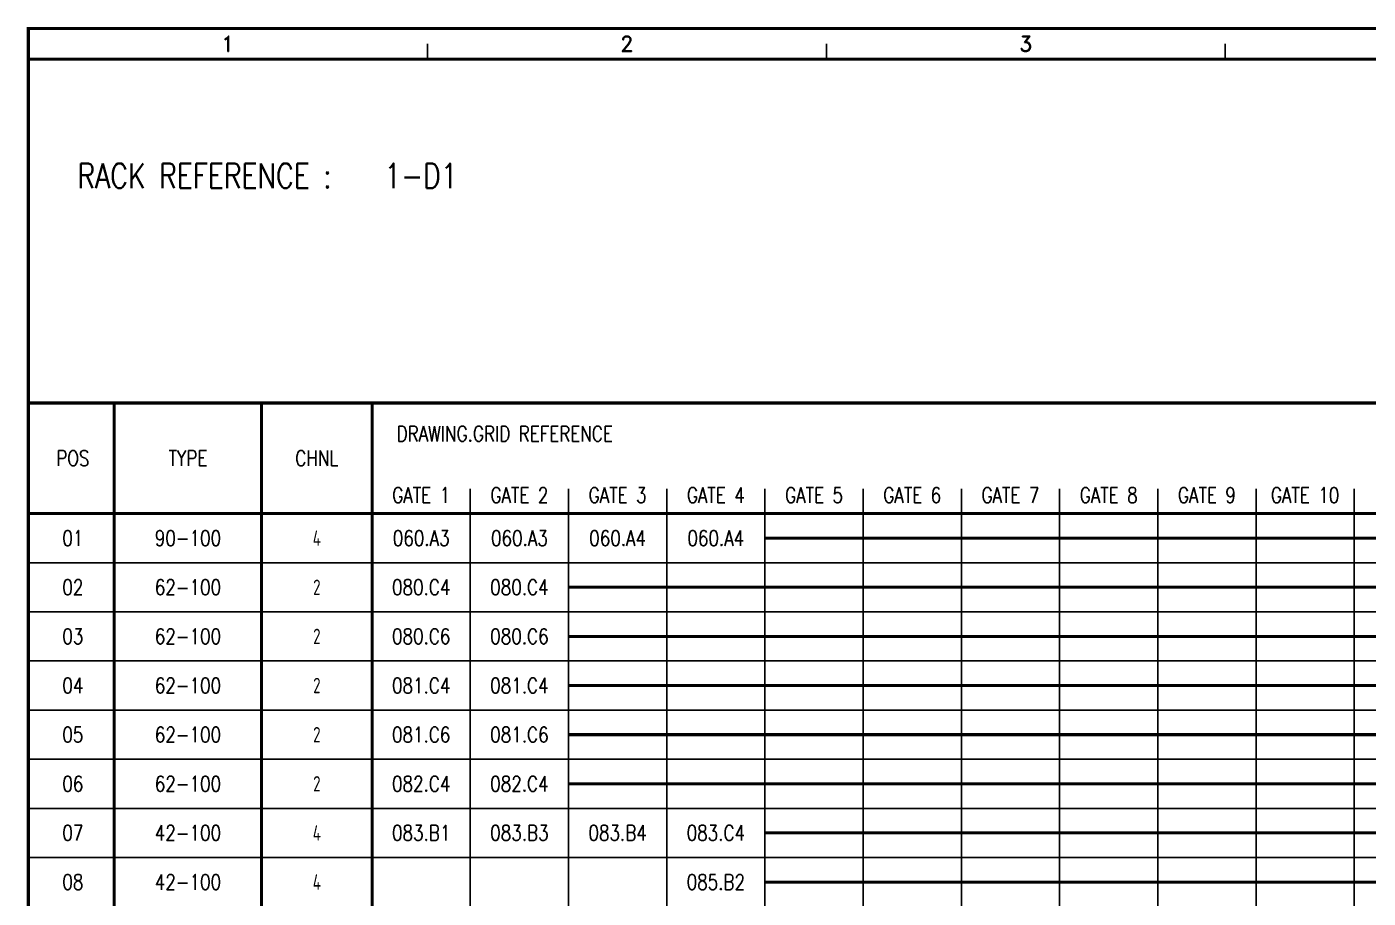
# Model space of a CAD drawing. Extents: x 0 to 414, y 0 to 285.
# Drawn here: x 15.7 to 234.3, y 143.4 to 285.2 of the extents above; entities that cross this region are included whole.
import ezdxf
from ezdxf.enums import TextEntityAlignment as Align

# ---------------------------------------------------------------- set-up
doc = ezdxf.new("R2010")
doc.units = 0
doc.header["$LTSCALE"] = 5
doc.header["$MEASUREMENT"] = 0
doc.linetypes.add('CONTINU', pattern=[0])
doc.layers.get('0').update_dxf_attribs({"linetype": 'CONTINUOUS'})
for name, color, linetype in [('ADD', 2, 'CONTINUOUS'), ('CATALOGUE', 2, 'CONTINUOUS'), ('COL', 2, 'CONTINU'), ('COM', 2, 'CONTINUOUS'), ('DES', 2, 'CONTINUOUS'), ('GROUP', 2, 'CONTINUOUS'), ('LAB', 2, 'CONTINUOUS'), ('LOCATION', 2, 'CONTINUOUS'), ('RACK', 2, 'CONTINUOUS'), ('RECORD', 2, 'CONTINUOUS'), ('ROW', 2, 'CONTINU'), ('SLOT', 2, 'CONTINUOUS'), ('SNA', 2, 'CONTINUOUS'), ('TEXT', 2, 'CONTINUOUS'), ('TPOL', 3, 'CONTINUOUS'), ('UPS', 2, 'CONTINUOUS'), ('XR_FUNCTION', 2, 'CONTINUOUS'), ('XR_MAIN', 2, 'CONTINUOUS'), ('ZONE', 2, 'CONTINUOUS')]:
    doc.layers.add(name, color=color, linetype=linetype)
doc.styles.add('CATALOGU', font='romans.shx', dxfattribs={"width": 0.8})
doc.styles.add('CROSSREF', font='ROMANS.shx', dxfattribs={"width": 0.8, "height": 1})
doc.styles.add('FUNCTION', font='romans.shx', dxfattribs={"width": 0.8, "height": 2.5})
doc.styles.add('GROUP', font='romans.shx', dxfattribs={"width": 0.8, "height": 2.5})
doc.styles.add('ISOCP', font='ISOCP.shx')
doc.styles.add('LOCATION', font='ROMANS.shx', dxfattribs={"width": 0.8, "height": 2.5})
doc.styles.add('PINS', font='romans.shx', dxfattribs={"width": 0.8, "height": 2})
doc.styles.add('RACK', font='romans.shx', dxfattribs={"width": 0.8, "height": 2})
doc.styles.add('REFERENC', font='romans.shx', dxfattribs={"width": 0.8})
doc.styles.add('ROMAND', font='ROMAND')
doc.styles.add('ROMANS', font='romans.shx', dxfattribs={"width": 0.8})
doc.styles.add('SLOT', font='romans.shx', dxfattribs={"width": 0.8, "height": 2})
doc.styles.add('SYMBOL', font='romans.shx', dxfattribs={"width": 0.8})
doc.styles.add('ZONE', font='ROMANS.shx', dxfattribs={"width": 0.8, "height": 2.5})

# ---------------------------------------------------------------- blocks, each defined once
blk = doc.blocks.new('HS-A3-RK')
at = {"color": 1}
for p, q in [((81, 280), (81, 282.5)), ((146, 280), (146, 282.5)), ((211, 280), (211, 282.5))]:
    blk.add_line(p, q, dxfattribs=at)
for p, q in [((88, 210), (88, 38)), ((104, 210), (104, 38)), ((120, 210), (120, 38)), ((136, 210), (136, 38)), ((152, 210), (152, 38)), ((168, 210), (168, 38)), ((184, 210), (184, 38)), ((200, 210), (200, 38)), ((216, 210), (216, 38)), ((232, 210), (232, 38))]:
    blk.add_line(p, q)
at = {"linetype": 'Continuous'}
for p, q in [((16, 198), (404, 198)), ((16, 190), (404, 190)), ((16, 182), (404, 182)), ((16, 174), (404, 174)), ((16, 166), (404, 166)), ((16, 158), (404, 158)), ((16, 150), (404, 150))]:
    blk.add_line(p, q, dxfattribs=at)
at = {"color": 1, "const_width": 0.5}
blk.add_lwpolyline([(16, 3), (409, 3), (409, 285), (16, 285)], close=True, dxfattribs=at)
blk.add_lwpolyline([(16, 280), (404, 280)], dxfattribs=at)
at = {"linetype": 'Continuous', "const_width": 0.5}
for points in [[(16, 224), (404, 224)], [(16, 206), (404, 206)]]:
    blk.add_lwpolyline(points, dxfattribs=at)
at = {"const_width": 0.5}
for points in [[(30, 224), (30, 38)], [(54, 224), (54, 38)], [(72, 224), (72, 38)]]:
    blk.add_lwpolyline(points, dxfattribs=at)
at = {"color": 2, "style": 'ROMAND'}
for s, p in [('1', (48.5, 282.5)), ('2', (113.5, 282.5)), ('3', (178.5, 282.5))]:
    blk.add_text(s, height=2.5, dxfattribs=at).set_placement(p, align=Align.MIDDLE)
at = {"color": 2, "linetype": 'Continuous', "style": 'ROMANS', "width": 0.8}
for s, height, p in [('RACK REFERENCE :', 4, (24, 261)), ('DRAWING.GRID REFERENCE', 2.5, (76, 219))]:
    blk.add_text(s, height=height, dxfattribs=at).set_placement(p, align=Align.MIDDLE_LEFT)
for s, p in [('POS', (23.25, 215)), ('TYPE', (42, 215)), ('CHNL', (63, 215)), ('GATE 1', (80, 209)), ('GATE 2', (96, 209)), ('GATE 3', (112, 209)), ('GATE 4', (128, 209)), ('GATE 5', (144, 209)), ('GATE 6', (160, 209)), ('GATE 7', (176, 209)), ('GATE 8', (192, 209)), ('GATE 9', (208, 209)), ('GATE 10', (224, 209)), ('01', (23.25, 202)), ('02', (23.25, 194)), ('03', (23.25, 186)), ('04', (23.25, 178)), ('05', (23.25, 170)), ('06', (23.25, 162)), ('07', (23.25, 154)), ('08', (23.25, 146))]:
    blk.add_text(s, height=2.5, dxfattribs=at).set_placement(p, align=Align.MIDDLE)
at = {"layer": 'COL', "style": 'ROMAND', "flags": 9}
for tag, p in [('COL1', (48.5, 282.5)), ('COL2', (113.5, 282.5)), ('COL3', (178.5, 282.5)), ('COL4', (243.5, 282.5)), ('COL5', (308.5, 282.5)), ('COL6', (373.5, 282.5))]:
    blk.add_attdef(tag, p, '', height=2.5, dxfattribs=at)
at = {"layer": 'ROW', "style": 'ROMAND', "flags": 9}
for tag, p in [('ROW1', (406.5, 249.5)), ('ROW2', (406.5, 188.5)), ('ROW3', (406.5, 127.5)), ('ROW4', (406.5, 66.5))]:
    blk.add_attdef(tag, p, '', height=2.5, dxfattribs=at)
at = {"layer": 'UPS', "style": 'ROMANS', "width": 0.8, "flags": 8}
for tag, height, p in [('PLANOS->OBS1', 4, (74, 261)), ('PLANOS->OBS4', 2.5, (107, 5.5))]:
    blk.add_attdef(tag, text='', height=height, dxfattribs=at).set_placement(p, align=Align.MIDDLE_LEFT)
at = {"layer": 'UPS', "color": 3, "style": 'ROMANS', "width": 0.8, "flags": 8}
blk.add_attdef('PROJS->NOMPRO', text='', height=1.7, rotation=90, dxfattribs=at).set_placement((13.5, 35), align=Align.MIDDLE_LEFT)
at = {"layer": 'UPS', "style": 'ROMANS', "width": 0.8, "flags": 8}
for tag, height, p in [('PLANOS->VERIF', 2.5, (293.5, 34.25)), ('PLANOS->CANVI1', 2.5, (109, 29.25)), ('PLANOS->NCAN1', 2.5, (149, 29.25)), ('PLANOS->DCAN1', 2.5, (262.5, 29.25)), ('PLANOS->ORIG', 2.5, (293.5, 29.25)), ('PLANOS->CANVI2', 2.5, (109, 24.25)), ('PLANOS->NCAN2', 2.5, (149, 24.25)), ('PLANOS->DCAN2', 2.5, (262.5, 24.25)), ('PLANOS->HECHF', 2.5, (293.5, 24.25)), ('PLANOS->CANVI3', 2.5, (109, 19.25)), ('PLANOS->NCAN3', 2.5, (149, 19.25)), ('PLANOS->DCAN3', 2.5, (262.5, 19.25)), ('PLANOS->HECHD', 2.5, (293.5, 19.25)), ('PLANOS->CANVI4', 2.5, (109, 14.25)), ('PLANOS->NCAN4', 2.5, (149, 14.25)), ('PLANOS->DCAN4', 2.5, (262.5, 14.25)), ('PLANOS->DATACREA', 2.5, (293.5, 14.25)), ('PLANOS->CANVI5', 2.5, (109, 9.25)), ('PLANOS->NCAN5', 2.5, (149, 9.25)), ('PLANOS->DCAN5', 2.5, (262.5, 9.25)), ('PLANOS->NR1', 2.5, (293.5, 9.25)), ('PROJS->DESCPRO3', 5, (345.5, 5.5)), ('PLANOS->PLANO', 5, (378.5, 5.5)), ('PLANOS->USER', 5, (402.75, 5.5)), ('PLANOS->NR2', 2.5, (293.5, 4.25))]:
    blk.add_attdef(tag, text='', height=height, dxfattribs=at).set_placement(p, align=Align.CENTER)
at = {"layer": 'UPS', "style": 'ROMANS', "width": 3.1263, "flags": 8}
blk.add_attdef('PLANOS->MCAN1', text='', height=2.5, rotation=0.061173, dxfattribs=at).set_placement((155, 31.6443), (254, 31.75), align=Align.FIT)
at = {"layer": 'UPS', "style": 'ROMANS', "flags": 8}
for tag, width, p, p2 in [('PLANOS->MCAN2', 3.0574, (155, 26.75), (254, 26.75)), ('PLANOS->MCAN3', 3.0574, (155, 21.75), (254, 21.75)), ('PLANOS->MCAN4', 3.0462, (155, 16.75), (254, 16.75)), ('PLANOS->MCAN5', 3.0574, (155, 11.75), (254, 11.75))]:
    blk.add_attdef(tag, text='', height=2.5, dxfattribs=dict(at, width=width)).set_placement(p, p2, align=Align.FIT)
at = {"layer": 'UPS', "style": 'ROMANS', "width": 0.8, "flags": 8}
blk.add_attdef('PLANOS->DENOM', (313.5, 24.25), '', height=2.5, dxfattribs=at)
at = {"layer": 'UPS', "color": 4, "style": 'ROMANS', "width": 0.8, "flags": 8}
for tag, p in [('PROJS->DESCPRO1', (303, 19.25)), ('PROJS->DESCPRO2', (303, 14.25))]:
    blk.add_attdef(tag, p, '', height=2.5, dxfattribs=at)
at = {"layer": 'UPS', "color": 3, "style": 'ROMANS', "width": 0.8, "flags": 8}
blk.add_attdef('PLANOS->PROTOTIPO', text='', height=1.7, dxfattribs=at).set_placement((39.5, 5.5), align=Align.MIDDLE_LEFT)
blk = doc.blocks.new('42-100')
blk.add_line((0, 0), (-3, 0))
at = {"linetype": 'Continuous', "const_width": 0.5}
blk.add_lwpolyline([(106, -4), (266, -4)], dxfattribs=at)
at = {"layer": 'ADD', "style": 'PINS', "width": 0.8, "flags": 1}
for tag, p in [('ADD1', (47, -9)), ('ADD2', (63, -9)), ('ADD3', (79, -9)), ('ADD4', (95, -9))]:
    blk.add_attdef(tag, p, '', height=1, dxfattribs=at)
at = {"layer": 'CATALOGUE', "style": 'CATALOGU', "width": 0.8, "flags": 1}
blk.add_attdef('CATALOGUE', (288, -3), '', height=1, dxfattribs=at)
at = {"layer": 'COM', "style": 'PINS', "width": 0.8}
for tag, p in [('COM1', (268, -2)), ('COM3', (322, -2)), ('COM2', (268, -6)), ('COM4', (322, -6))]:
    blk.add_attdef(tag, text='', height=2, dxfattribs=at).set_placement(p, align=Align.MIDDLE_LEFT)
at = {"layer": 'DES', "style": 'PINS', "width": 0.8, "flags": 1}
for tag, p in [('DES1', (47, -11)), ('DES2', (63, -11)), ('DES3', (79, -11)), ('DES4', (95, -11))]:
    blk.add_attdef(tag, p, '', height=1, dxfattribs=at)
at = {"layer": 'GROUP', "style": 'GROUP', "width": 0.8, "flags": 1}
blk.add_attdef('GROUP', (288, -9), '', height=1, dxfattribs=at)
at = {"layer": 'LAB', "style": 'PINS', "width": 0.8, "flags": 1}
for tag, p in [('LAB1', (47, -2)), ('LAB2', (63, -2)), ('LAB3', (79, -2)), ('LAB4', (95, -2))]:
    blk.add_attdef(tag, p, '', height=1, dxfattribs=at)
at = {"layer": 'LOCATION', "style": 'LOCATION', "width": 0.8, "flags": 1}
blk.add_attdef('LOCATION', (288, 1), '', height=1, dxfattribs=at)
at = {"layer": 'RACK', "style": 'RACK', "width": 0.8, "flags": 1}
blk.add_attdef('RACK', (288, -13), '', height=1, dxfattribs=at)
at = {"layer": 'RECORD', "style": 'REFERENC', "width": 0.8}
blk.add_attdef('RECORD', text='', height=2.5, dxfattribs=at).set_placement((12, -4), align=Align.MIDDLE)
at = {"layer": 'SLOT', "style": 'SLOT', "width": 0.8, "flags": 1}
blk.add_attdef('SLOT', (288, -11), '', height=1, dxfattribs=at)
at = {"layer": 'SNA', "style": 'SYMBOL', "width": 0.8, "flags": 1}
blk.add_attdef('SNA', (288, -1), '', height=1, dxfattribs=at)
at = {"layer": 'TEXT', "linetype": 'Continuous', "style": 'ISOCP', "width": 0.8}
blk.add_text('4', height=2.5, dxfattribs=at).set_placement((33, -4), align=Align.MIDDLE)
at = {"layer": 'TPOL', "style": 'PINS', "width": 0.8, "flags": 1}
for tag, p in [('CN1', (47, -7)), ('CN2', (63, -7)), ('CN3', (79, -7)), ('CN4', (95, -7))]:
    blk.add_attdef(tag, p, '', height=1, dxfattribs=at)
at = {"layer": 'XR_FUNCTION', "style": 'FUNCTION', "width": 0.8, "flags": 1}
blk.add_attdef('XR_FUNCTION', (288, -5), '', height=1, dxfattribs=at)
at = {"layer": 'XR_MAIN', "style": 'CROSSREF', "width": 0.8, "flags": 1}
blk.add_attdef('XR_MAIN', (288, 3), '', height=1, dxfattribs=at)
at = {"layer": 'XR_MAIN', "style": 'CROSSREF', "width": 0.8}
for tag, p in [('XR_MAIN1', (50, -4)), ('XR_MAIN2', (66, -4)), ('XR_MAIN3', (82, -4)), ('XR_MAIN4', (98, -4))]:
    blk.add_attdef(tag, text='', height=2.5, dxfattribs=at).set_placement(p, align=Align.MIDDLE)
at = {"layer": 'ZONE', "style": 'ZONE', "width": 0.8, "flags": 1}
blk.add_attdef('ZONE', (288, -7), '', height=1, dxfattribs=at)
blk = doc.blocks.new('62-100')
blk.add_line((0, 0), (-3, 0))
at = {"linetype": 'Continuous', "const_width": 0.5}
blk.add_lwpolyline([(74, -4), (266, -4)], dxfattribs=at)
at = {"layer": 'ADD', "style": 'PINS', "width": 0.8, "flags": 1}
for tag, p in [('ADD1', (47, -9)), ('ADD2', (63, -9))]:
    blk.add_attdef(tag, p, '', height=1, dxfattribs=at)
at = {"layer": 'CATALOGUE', "style": 'CATALOGU', "width": 0.8, "flags": 1}
blk.add_attdef('CATALOGUE', (288, -3), '', height=1, dxfattribs=at)
at = {"layer": 'COM', "style": 'PINS', "width": 0.8}
for tag, p in [('COM1', (268, -2)), ('COM3', (322, -2)), ('COM2', (268, -6)), ('COM4', (322, -6))]:
    blk.add_attdef(tag, text='', height=2, dxfattribs=at).set_placement(p, align=Align.MIDDLE_LEFT)
at = {"layer": 'DES', "style": 'PINS', "width": 0.8, "flags": 1}
for tag, p in [('DES1', (47, -11)), ('DES2', (63, -11))]:
    blk.add_attdef(tag, p, '', height=1, dxfattribs=at)
at = {"layer": 'GROUP', "style": 'GROUP', "width": 0.8, "flags": 1}
blk.add_attdef('GROUP', (288, -9), '', height=1, dxfattribs=at)
at = {"layer": 'LAB', "style": 'PINS', "width": 0.8, "flags": 1}
for tag, p in [('LAB1', (47, -2)), ('LAB2', (63, -2))]:
    blk.add_attdef(tag, p, '', height=1, dxfattribs=at)
at = {"layer": 'LOCATION', "style": 'LOCATION', "width": 0.8, "flags": 1}
blk.add_attdef('LOCATION', (288, 1), '', height=1, dxfattribs=at)
at = {"layer": 'RACK', "style": 'RACK', "width": 0.8, "flags": 1}
blk.add_attdef('RACK', (288, -13), '', height=1, dxfattribs=at)
at = {"layer": 'RECORD', "style": 'REFERENC', "width": 0.8}
blk.add_attdef('RECORD', text='', height=2.5, dxfattribs=at).set_placement((12, -4), align=Align.MIDDLE)
at = {"layer": 'SLOT', "style": 'SLOT', "width": 0.8, "flags": 1}
blk.add_attdef('SLOT', (288, -11), '', height=1, dxfattribs=at)
at = {"layer": 'SNA', "style": 'SYMBOL', "width": 0.8, "flags": 1}
blk.add_attdef('SNA', (288, -1), '', height=1, dxfattribs=at)
at = {"layer": 'TEXT', "linetype": 'Continuous', "style": 'ISOCP', "width": 0.8}
blk.add_text('2', height=2.5, dxfattribs=at).set_placement((33, -4), align=Align.MIDDLE)
at = {"layer": 'TPOL', "style": 'PINS', "width": 0.8, "flags": 1}
for tag, p in [('CN1', (47, -7)), ('CN2', (63, -7))]:
    blk.add_attdef(tag, p, '', height=1, dxfattribs=at)
at = {"layer": 'XR_FUNCTION', "style": 'FUNCTION', "width": 0.8, "flags": 1}
blk.add_attdef('XR_FUNCTION', (288, -5), '', height=1, dxfattribs=at)
at = {"layer": 'XR_MAIN', "style": 'CROSSREF', "width": 0.8, "flags": 1}
blk.add_attdef('XR_MAIN', (288, 3), '', height=1, dxfattribs=at)
at = {"layer": 'XR_MAIN', "style": 'CROSSREF', "width": 0.8}
for tag, p in [('XR_MAIN1', (50, -4)), ('XR_MAIN2', (66, -4))]:
    blk.add_attdef(tag, text='', height=2.5, dxfattribs=at).set_placement(p, align=Align.MIDDLE)
at = {"layer": 'ZONE', "style": 'ZONE', "width": 0.8, "flags": 1}
blk.add_attdef('ZONE', (288, -7), '', height=1, dxfattribs=at)
blk = doc.blocks.new('90-100')
blk.add_line((0, 0), (-3, 0))
at = {"linetype": 'Continuous', "const_width": 0.5}
blk.add_lwpolyline([(106, -4), (266, -4)], dxfattribs=at)
at = {"layer": 'ADD', "style": 'PINS', "width": 0.8, "flags": 1}
for tag, p in [('ADD1', (47, -9)), ('ADD2', (63, -9)), ('ADD3', (79, -9)), ('ADD4', (95, -9))]:
    blk.add_attdef(tag, p, '', height=1, dxfattribs=at)
at = {"layer": 'CATALOGUE', "style": 'CATALOGU', "width": 0.8, "flags": 1}
blk.add_attdef('CATALOGUE', (288, -3), '', height=1, dxfattribs=at)
at = {"layer": 'COM', "style": 'PINS', "width": 0.8}
for tag, p in [('COM1', (268, -2)), ('COM3', (322, -2)), ('COM2', (268, -6)), ('COM4', (322, -6))]:
    blk.add_attdef(tag, text='', height=2, dxfattribs=at).set_placement(p, align=Align.MIDDLE_LEFT)
at = {"layer": 'DES', "style": 'PINS', "width": 0.8, "flags": 1}
for tag, p in [('DES1', (47, -11)), ('DES2', (63, -11)), ('DES3', (79, -11)), ('DES4', (95, -11))]:
    blk.add_attdef(tag, p, '', height=1, dxfattribs=at)
at = {"layer": 'GROUP', "style": 'GROUP', "width": 0.8, "flags": 1}
blk.add_attdef('GROUP', (288, -9), '', height=1, dxfattribs=at)
at = {"layer": 'LAB', "style": 'PINS', "width": 0.8, "flags": 1}
for tag, p in [('LAB1', (47, -2)), ('LAB2', (63, -2)), ('LAB3', (79, -2)), ('LAB4', (95, -2))]:
    blk.add_attdef(tag, p, '', height=1, dxfattribs=at)
at = {"layer": 'LOCATION', "style": 'LOCATION', "width": 0.8, "flags": 1}
blk.add_attdef('LOCATION', (288, 1), '', height=1, dxfattribs=at)
at = {"layer": 'RACK', "style": 'RACK', "width": 0.8, "flags": 1}
blk.add_attdef('RACK', (288, -13), '', height=1, dxfattribs=at)
at = {"layer": 'RECORD', "style": 'REFERENC', "width": 0.8}
blk.add_attdef('RECORD', text='', height=2.5, dxfattribs=at).set_placement((12, -4), align=Align.MIDDLE)
at = {"layer": 'SLOT', "style": 'SLOT', "width": 0.8, "flags": 1}
blk.add_attdef('SLOT', (288, -11), '', height=1, dxfattribs=at)
at = {"layer": 'SNA', "style": 'SYMBOL', "width": 0.8, "flags": 1}
blk.add_attdef('SNA', (288, -1), '', height=1, dxfattribs=at)
at = {"layer": 'TEXT', "linetype": 'Continuous', "style": 'ISOCP', "width": 0.8}
blk.add_text('4', height=2.5, dxfattribs=at).set_placement((33, -4), align=Align.MIDDLE)
at = {"layer": 'TPOL', "style": 'PINS', "width": 0.8, "flags": 1}
for tag, p in [('CN1', (47, -7)), ('CN2', (63, -7)), ('CN3', (79, -7)), ('CN4', (95, -7))]:
    blk.add_attdef(tag, p, '', height=1, dxfattribs=at)
at = {"layer": 'XR_FUNCTION', "style": 'FUNCTION', "width": 0.8, "flags": 1}
blk.add_attdef('XR_FUNCTION', (288, -5), '', height=1, dxfattribs=at)
at = {"layer": 'XR_MAIN', "style": 'CROSSREF', "width": 0.8, "flags": 1}
blk.add_attdef('XR_MAIN', (288, 3), '', height=1, dxfattribs=at)
at = {"layer": 'XR_MAIN', "style": 'CROSSREF', "width": 0.8}
for tag, p in [('XR_MAIN1', (50, -4)), ('XR_MAIN2', (66, -4)), ('XR_MAIN3', (82, -4)), ('XR_MAIN4', (98, -4))]:
    blk.add_attdef(tag, text='', height=2.5, dxfattribs=at).set_placement(p, align=Align.MIDDLE)
at = {"layer": 'ZONE', "style": 'ZONE', "width": 0.8, "flags": 1}
blk.add_attdef('ZONE', (288, -7), '', height=1, dxfattribs=at)

msp = doc.modelspace()

# ---------------------------------------------------------------- block references
ref = msp.add_blockref('HS-A3-RK', (0, 0))
ref.add_attrib('PLANOS->OBS1', '1-D1', dxfattribs={"layer": 'UPS', "height": 4, "style": 'ROMANS', "width": 0.8, "flags": 8}).set_placement((74, 261), align=Align.MIDDLE_LEFT)
for name, p, values in [('90-100', (30, 206), {'RECORD': '90-100', 'XR_MAIN1': '060.A3', 'XR_MAIN2': '060.A3', 'XR_MAIN3': '060.A4', 'XR_MAIN4': '060.A4'}), ('62-100', (30, 198), {'RECORD': '62-100', 'XR_MAIN1': '080.C4', 'XR_MAIN2': '080.C4'}), ('62-100', (30, 190), {'RECORD': '62-100', 'XR_MAIN1': '080.C6', 'XR_MAIN2': '080.C6'}), ('62-100', (30, 182), {'RECORD': '62-100', 'XR_MAIN1': '081.C4', 'XR_MAIN2': '081.C4'}), ('62-100', (30, 174), {'RECORD': '62-100', 'XR_MAIN1': '081.C6', 'XR_MAIN2': '081.C6'}), ('62-100', (30, 166), {'RECORD': '62-100', 'XR_MAIN1': '082.C4', 'XR_MAIN2': '082.C4'}), ('42-100', (30, 158), {'RECORD': '42-100', 'XR_MAIN1': '083.B1', 'XR_MAIN2': '083.B3', 'XR_MAIN3': '083.B4', 'XR_MAIN4': '083.C4'}), ('42-100', (30, 150), {'RECORD': '42-100', 'XR_MAIN4': '085.B2'})]:
    msp.add_blockref(name, p).add_auto_attribs(values)

doc.saveas('drawing.dxf')
